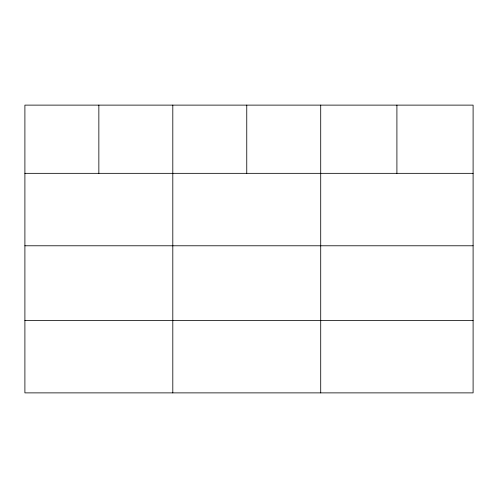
<?xml version="1.0" encoding="UTF-8"?>
<svg xmlns="http://www.w3.org/2000/svg" width="498" height="498" viewBox="0 0 498 498"><rect width="100%" height="100%" fill="white"/><g stroke="black" fill="none" stroke-linecap="round" stroke-linejoin="round"><path stroke-width="0.75" d="M473.1 245.782L473.1 105.122L24.9 105.122L24.9 392.878L473.1 392.878L473.1 245.782L24.9 245.782M24.9 173.335L473.1 173.335M24.9 320.432L473.1 320.432M396.906 105.122L396.906 173.335M320.712 105.122L320.712 392.878M246.759 105.122L246.759 173.335M172.806 105.122L172.806 392.878M98.853 105.122L98.853 173.335"/></g></svg>
